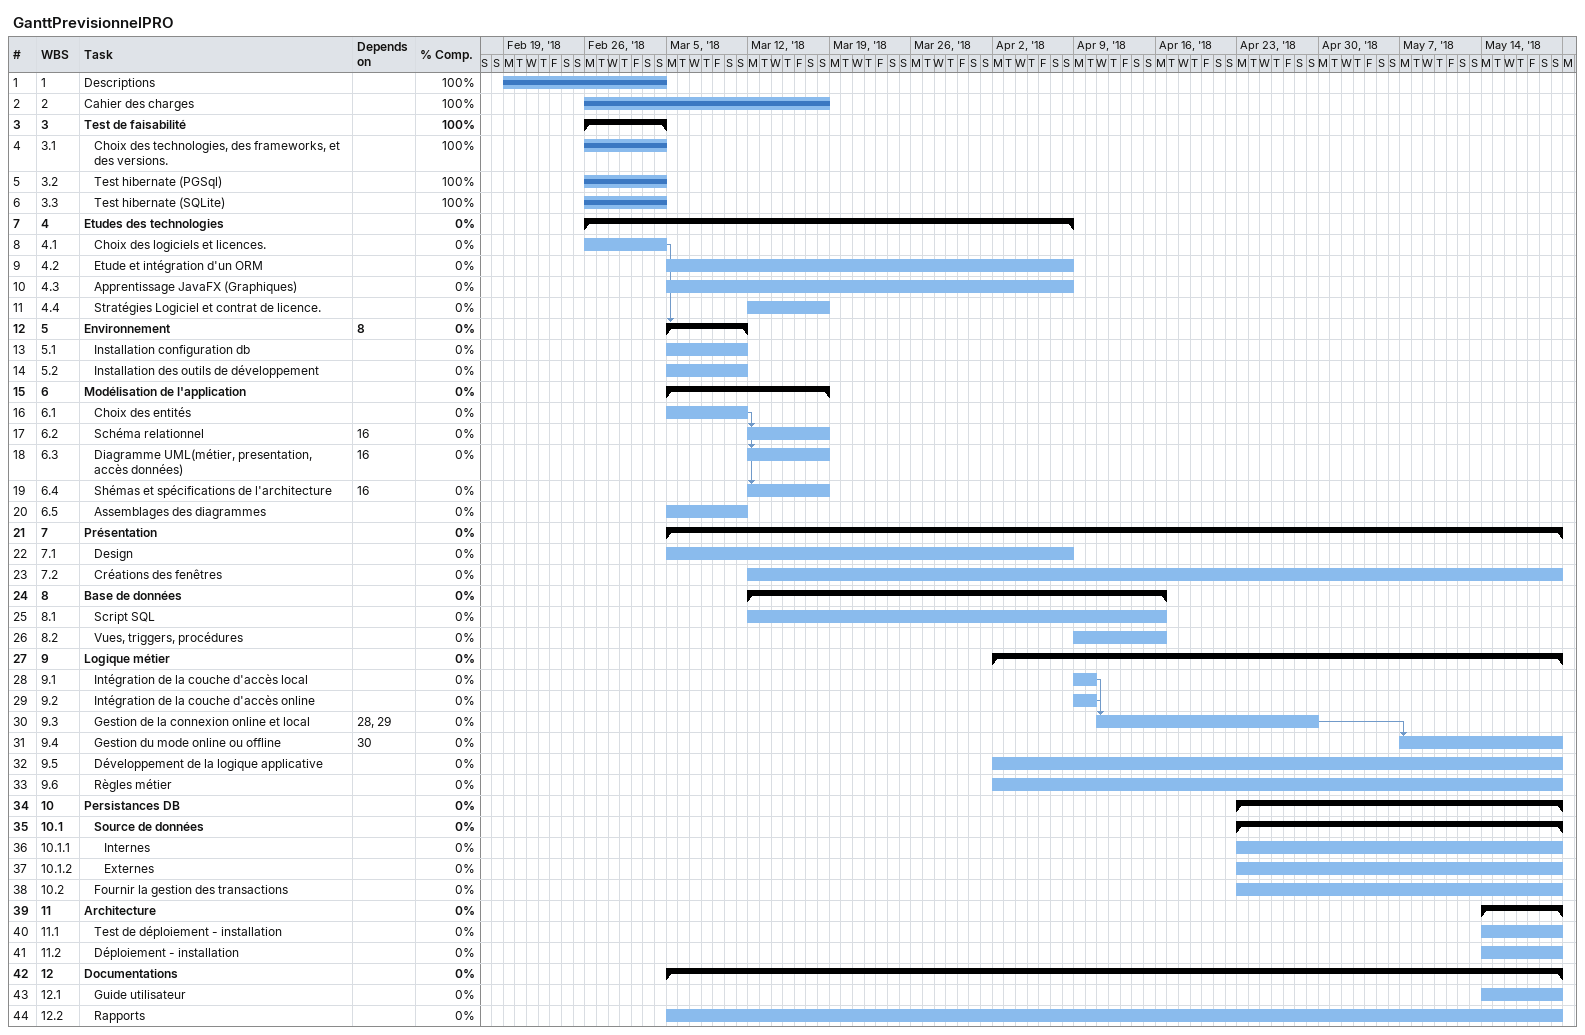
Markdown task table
GanttPrevisionnelPRO

| ID | WBS | Task | Start | Finish | Predecessors | % complete |
|---|---|---|---|---|---|---|
| 1 | 1 | Descriptions | 2018-02-19 | 2018-03-04 |  | 100 |
| 2 | 2 | Cahier des charges | 2018-02-26 | 2018-03-18 |  | 100 |
| 3 | 3 | **Test de faisabilité** | 2018-02-26 | 2018-03-04 |  | 100 |
| 4 | 3.1 | Choix des technologies, des frameworks, et des versions. | 2018-02-26 | 2018-03-04 |  | 100 |
| 5 | 3.2 | Test hibernate (PGSql) | 2018-02-26 | 2018-03-04 |  | 100 |
| 6 | 3.3 | Test hibernate (SQLite) | 2018-02-26 | 2018-03-04 |  | 100 |
| 7 | 4 | **Etudes des technologies** | 2018-02-26 | 2018-04-08 |  | 0 |
| 8 | 4.1 | Choix des logiciels et licences. | 2018-02-26 | 2018-03-04 |  | 0 |
| 9 | 4.2 | Etude et intégration d'un ORM | 2018-03-05 | 2018-04-08 |  | 0 |
| 10 | 4.3 | Apprentissage JavaFX (Graphiques) | 2018-03-05 | 2018-04-08 |  | 0 |
| 11 | 4.4 | Stratégies Logiciel et contrat de licence. | 2018-03-12 | 2018-03-18 |  | 0 |
| 12 | 5 | **Environnement** | 2018-03-05 | 2018-03-11 | 8 | 0 |
| 13 | 5.1 | Installation configuration db | 2018-03-05 | 2018-03-11 |  | 0 |
| 14 | 5.2 | Installation des outils de développement | 2018-03-05 | 2018-03-11 |  | 0 |
| 15 | 6 | **Modélisation de l'application** | 2018-03-05 | 2018-03-18 |  | 0 |
| 16 | 6.1 | Choix des entités | 2018-03-05 | 2018-03-11 |  | 0 |
| 17 | 6.2 | Schéma relationnel | 2018-03-12 | 2018-03-18 | 16 | 0 |
| 18 | 6.3 | Diagramme UML(métier, presentation, accès données) | 2018-03-12 | 2018-03-18 | 16 | 0 |
| 19 | 6.4 | Shémas et spécifications de l'architecture | 2018-03-12 | 2018-03-18 | 16 | 0 |
| 20 | 6.5 | Assemblages des diagrammes | 2018-03-05 | 2018-03-11 |  | 0 |
| 21 | 7 | **Présentation** | 2018-03-05 | 2018-05-20 |  | 0 |
| 22 | 7.1 | Design | 2018-03-05 | 2018-04-08 |  | 0 |
| 23 | 7.2 | Créations des fenêtres | 2018-03-12 | 2018-05-20 |  | 0 |
| 24 | 8 | **Base de données** | 2018-03-12 | 2018-04-16 |  | 0 |
| 25 | 8.1 | Script SQL | 2018-03-12 | 2018-04-16 |  | 0 |
| 26 | 8.2 | Vues, triggers, procédures | 2018-04-09 | 2018-04-16 |  | 0 |
| 27 | 9 | **Logique métier** | 2018-04-02 | 2018-05-20 |  | 0 |
| 28 | 9.1 | Intégration de la couche d'accès local | 2018-04-09 | 2018-04-10 |  | 0 |
| 29 | 9.2 | Intégration de la couche d'accès online | 2018-04-09 | 2018-04-10 |  | 0 |
| 30 | 9.3 | Gestion de la connexion online et local | 2018-04-11 | 2018-04-29 | 28, 29 | 0 |
| 31 | 9.4 | Gestion du mode online ou offline | 2018-05-07 | 2018-05-20 | 30 | 0 |
| 32 | 9.5 | Développement de la logique applicative | 2018-04-02 | 2018-05-20 |  | 0 |
| 33 | 9.6 | Règles métier | 2018-04-02 | 2018-05-20 |  | 0 |
| 34 | 10 | **Persistances DB** | 2018-04-23 | 2018-05-20 |  | 0 |
| 35 | 10.1 | **Source de données** | 2018-04-23 | 2018-05-20 |  | 0 |
| 36 | 10.1.1 | Internes | 2018-04-23 | 2018-05-20 |  | 0 |
| 37 | 10.1.2 | Externes | 2018-04-23 | 2018-05-20 |  | 0 |
| 38 | 10.2 | Fournir la gestion des transactions | 2018-04-23 | 2018-05-20 |  | 0 |
| 39 | 11 | **Architecture** | 2018-05-14 | 2018-05-20 |  | 0 |
| 40 | 11.1 | Test de déploiement - installation | 2018-05-14 | 2018-05-20 |  | 0 |
| 41 | 11.2 | Déploiement - installation | 2018-05-14 | 2018-05-20 |  | 0 |
| 42 | 12 | **Documentations** | 2018-03-05 | 2018-05-20 |  | 0 |
| 43 | 12.1 | Guide utilisateur | 2018-05-14 | 2018-05-20 |  | 0 |
| 44 | 12.2 | Rapports | 2018-03-05 | 2018-05-20 |  | 0 |
